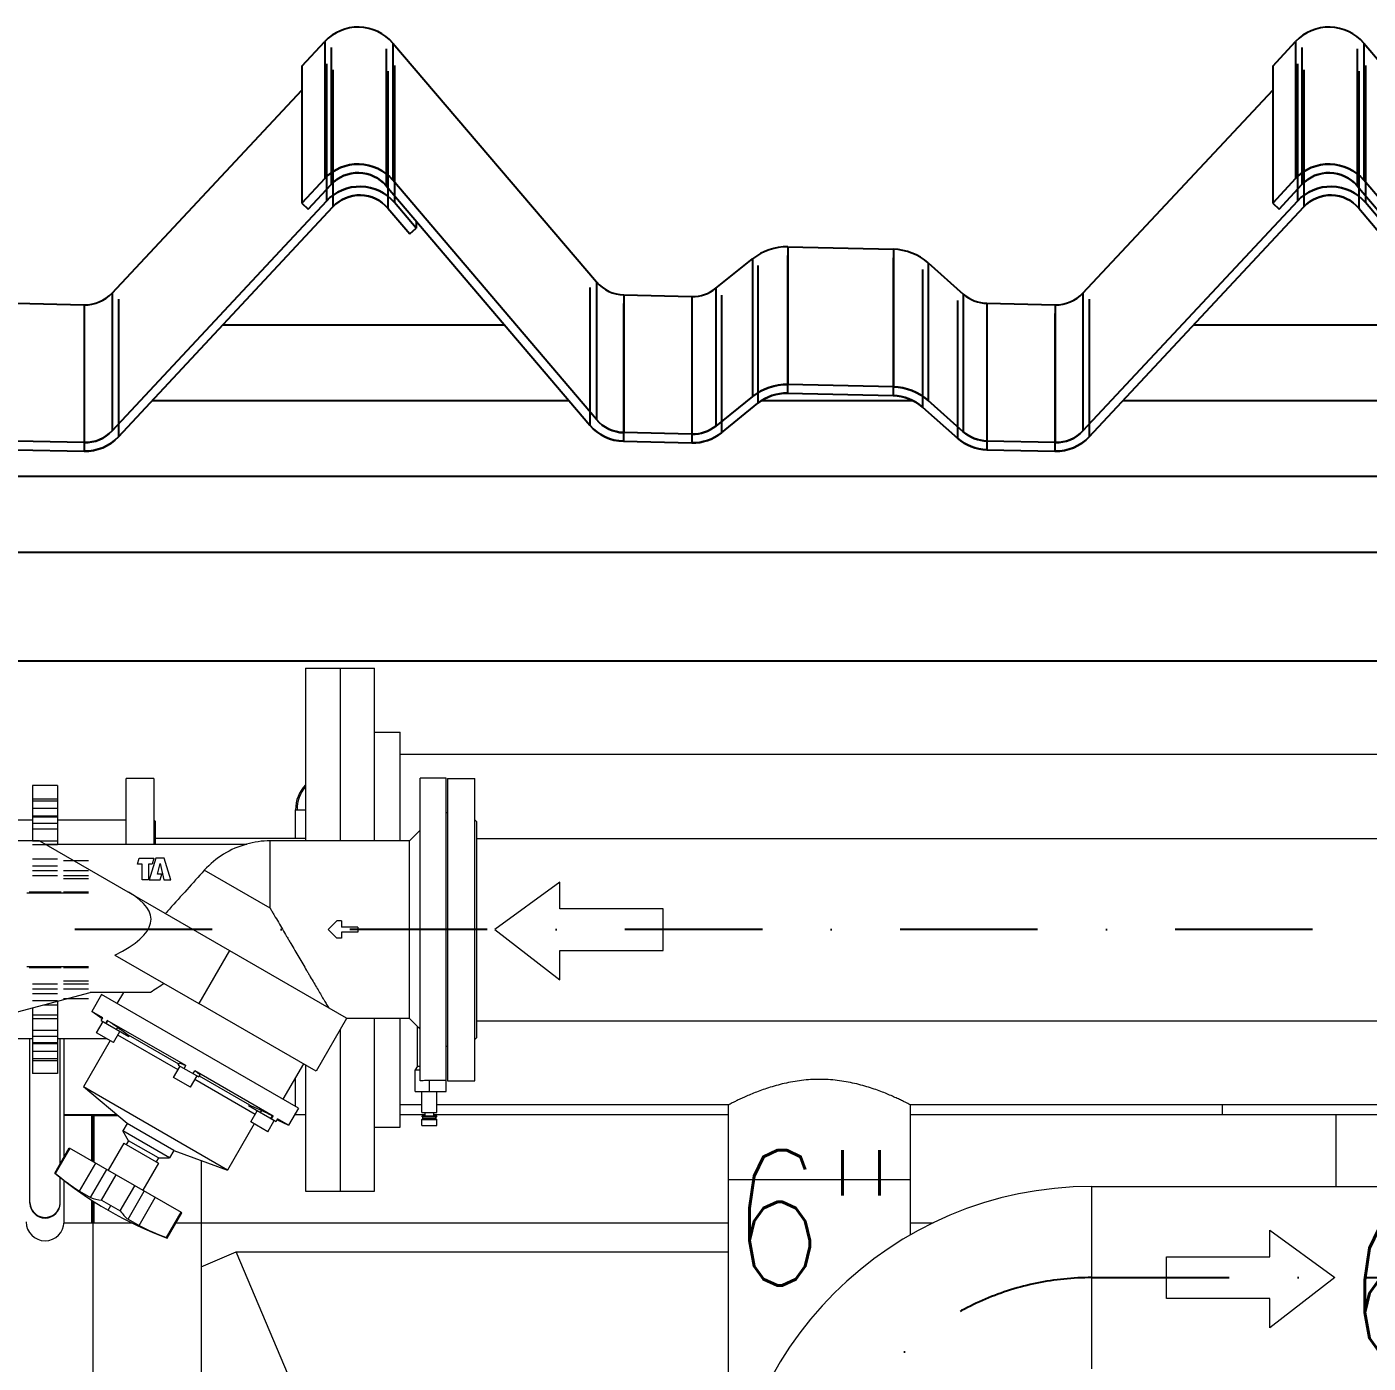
# Model space of a CAD drawing. Header units: millimetres. Extents: x -312439 to 477422, y -331570 to 212570.
# Drawn here: x 346897 to 348136, y 188180 to 189414 of the extents above; entities that cross this region are included whole.
import ezdxf

# ---------------------------------------------------------------- set-up
doc = ezdxf.new("R2010")
doc.units = ezdxf.units.MM
doc.linetypes.add('DASHDOT', pattern=[25.4, 12.7, -6.35, 0, -6.35])
doc.linetypes.add('DASHED', pattern=[0.75, 0.5, -0.25])
doc.layers.add('ARCONDTEXTO', color=4, linetype='Continuous')
doc.styles.add('ROMANS', font='romans.shx', dxfattribs={"height": 187.5})

msp = doc.modelspace()

# ---------------------------------------------------------------- linework, layer by layer
at = {"color": 1, "linetype": 'Continuous', "extrusion": (0, 1, 0)}
for p, q in [((347151.316, 189378.192, 0), (347172.473, 189400.8, 0)), ((347235.348, 189399.355, 0), (347423.481, 189178.781, 0)), ((348048.127, 189378.192, 0), (348069.284, 189400.8, 0)), ((348132.159, 189399.355, 0), (348320.292, 189178.781, 0)), ((347151.316, 189378.192, 0), (347151.316, 189251.583, 0)), ((348048.127, 189378.192, 0), (348048.127, 189251.583, 0)), ((346975.972, 189168.449, 0), (347151.316, 189355.825, 0)), ((347872.829, 189168.449, 0), (348048.127, 189355.775, 0)), ((347172.473, 189274.256, 0), (347151.316, 189251.583, 0)), ((347423.481, 189051.598, 0), (347235.348, 189272.807, 0)), ((348069.284, 189274.256, 0), (348048.127, 189251.583, 0)), ((348320.292, 189051.598, 0), (348132.159, 189272.807, 0)), ((347157.161, 189246.113, 0), (347178.318, 189268.786, 0)), ((347229.257, 189267.612, 0), (347417.391, 189046.403, 0)), ((348053.972, 189246.113, 0), (348075.129, 189268.786, 0)), ((348126.068, 189267.612, 0), (348314.202, 189046.403, 0)), ((347174.073, 189253.539, 0), (346975.972, 189041.237, 0)), ((346981.817, 189035.767, 0), (347179.918, 189248.07, 0)), ((347151.316, 189251.583, 0), (347157.161, 189246.113, 0)), ((347230.857, 189246.895, 0), (347250.949, 189223.27, 0)), ((347257.04, 189228.465, 0), (347236.947, 189252.09, 0)), ((348070.931, 189253.539, 0), (347872.829, 189041.237, 0)), ((348048.127, 189251.583, 0), (348053.972, 189246.113, 0)), ((348127.715, 189246.895, 0), (348147.807, 189223.27, 0)), ((348153.897, 189228.465, 0), (348133.805, 189252.09, 0)), ((347257.04, 189234.945, 0), (347257.04, 189228.465, 0)), ((347250.949, 189223.27, 0), (347257.04, 189228.465, 0)), ((347600.241, 189211.164, 0), (347697.75, 189208.922, 0)), ((347533.825, 189172.894, 0), (347567.622, 189200.092, 0)), ((347729.824, 189196.363, 0), (347762.331, 189167.64, 0)), ((347448.688, 189166.802, 0), (347511.615, 189165.356, 0)), ((346887.312, 189159.089, 0), (346950.239, 189157.642, 0)), ((347784.17, 189159.089, 0), (347847.097, 189157.642, 0)), ((347338.66, 189138.975, 0), (347078.121, 189138.975, 0)), ((348235.471, 189138.975, 0), (347974.979, 189138.975, 0)), ((347567.622, 189072.971, 0), (347533.825, 189045.694, 0)), ((347600.057, 189076.065, 0), (347697.566, 189073.816, 0)), ((347697.75, 189081.826, 0), (347600.241, 189084.074, 0)), ((347398.194, 189068.975, 0), (347012.804, 189068.975, 0)), ((347538.845, 189039.456, 0), (347572.642, 189066.733, 0)), ((347716.215, 189068.975, 0), (347575.691, 189068.975, 0)), ((347724.522, 189063.231, 0), (347757.03, 189034.425, 0)), ((347762.331, 189040.425, 0), (347729.824, 189069.231, 0)), ((348295.005, 189068.975, 0), (347909.662, 189068.975, 0)), ((347511.615, 189038.134, 0), (347448.688, 189039.585, 0)), ((346887.128, 189023.84, 0), (346950.113, 189022.388, 0)), ((346950.239, 189030.398, 0), (346887.312, 189031.849, 0)), ((347448.446, 189031.577, 0), (347511.431, 189030.125, 0)), ((347783.986, 189023.84, 0), (347846.971, 189022.388, 0)), ((347847.097, 189030.398, 0), (347784.17, 189031.849, 0)), ((350616.175, 188998.975, 0), (344288.617, 188998.975, 0)), ((350626.099, 188928.975, 0), (344278.692, 188928.975, 0)), ((344278.692, 188828.975, 0), (350626.099, 188828.975, 0))]:
    msp.add_line(p, q, dxfattribs=at)
at = {"color": 1, "linetype": 'DASHED', "extrusion": (0, 1, 0)}
for p, q in [((347172.473, 189400.8, 0), (347172.473, 189274.256, 0)), ((347178.318, 189395.346, 0), (347178.318, 189268.786, 0)), ((347235.348, 189399.355, 0), (347235.348, 189272.807, 0)), ((348069.284, 189400.8, 0), (348069.284, 189274.256, 0)), ((348075.129, 189395.346, 0), (348075.129, 189268.786, 0)), ((348132.159, 189399.355, 0), (348132.159, 189272.807, 0)), ((347229.257, 189394.175, 0), (347229.257, 189267.612, 0)), ((348126.068, 189394.175, 0), (348126.068, 189267.612, 0)), ((347174.073, 189380.143, 0), (347174.073, 189253.539, 0)), ((347179.918, 189374.689, 0), (347179.918, 189248.07, 0)), ((347230.857, 189373.518, 0), (347230.857, 189246.895, 0)), ((347236.947, 189378.697, 0), (347236.947, 189252.09, 0)), ((348070.931, 189380.143, 0), (348070.931, 189253.539, 0)), ((348076.776, 189374.689, 0), (348076.776, 189248.07, 0)), ((348127.715, 189373.518, 0), (348127.715, 189246.895, 0)), ((348133.805, 189378.697, 0), (348133.805, 189252.09, 0)), ((347600.241, 189211.164, 0), (347600.241, 189084.074, 0)), ((347697.75, 189208.922, 0), (347697.75, 189081.826, 0)), ((347567.622, 189200.092, 0), (347567.622, 189072.971, 0)), ((347600.057, 189203.177, 0), (347600.057, 189076.065, 0)), ((347697.566, 189200.936, 0), (347697.566, 189073.816, 0)), ((347729.824, 189196.363, 0), (347729.824, 189069.231, 0)), ((347572.642, 189193.872, 0), (347572.642, 189066.733, 0)), ((347724.522, 189190.38, 0), (347724.522, 189063.231, 0)), ((347417.391, 189173.601, 0), (347417.391, 189046.403, 0)), ((347423.481, 189178.781, 0), (347423.481, 189051.598, 0)), ((347533.825, 189172.894, 0), (347533.825, 189045.694, 0)), ((346975.972, 189168.449, 0), (346975.972, 189041.237, 0)), ((346981.817, 189162.995, 0), (346981.817, 189035.767, 0)), ((347448.688, 189166.802, 0), (347448.688, 189039.585, 0)), ((347511.615, 189165.356, 0), (347511.615, 189038.134, 0)), ((347538.845, 189166.674, 0), (347538.845, 189039.456, 0)), ((347757.03, 189161.658, 0), (347757.03, 189034.425, 0)), ((347762.331, 189167.64, 0), (347762.331, 189040.425, 0)), ((347872.829, 189168.449, 0), (347872.829, 189041.237, 0)), ((347878.675, 189162.995, 0), (347878.675, 189035.767, 0)), ((346950.113, 189149.655, 0), (346950.113, 189022.388, 0)), ((346950.239, 189157.642, 0), (346950.239, 189030.398, 0)), ((347448.446, 189158.817, 0), (347448.446, 189031.577, 0)), ((347511.431, 189157.369, 0), (347511.431, 189030.125, 0)), ((347783.986, 189151.103, 0), (347783.986, 189023.84, 0)), ((347784.17, 189159.089, 0), (347784.17, 189031.849, 0)), ((347846.971, 189149.655, 0), (347846.971, 189022.388, 0)), ((347847.097, 189157.642, 0), (347847.097, 189030.398, 0))]:
    msp.add_line(p, q, dxfattribs=at)
at = {"color": 1, "linetype": 'Continuous', "extrusion": (-2.06647e-18, 2.57042e-32, -1)}
msp.add_line((347878.675, 189035.767, 0), (348076.776, 189248.07, 0), dxfattribs=at)
at = {"color": 5, "linetype": 'Continuous', "lineweight": 0, "extrusion": (0, 1, 0)}
for p, q in [((347154.783, 188822.057, 0), (347154.783, 188662.557, 0)), ((347154.783, 188822.057, 0), (347218.383, 188822.057, 0)), ((347186.583, 188822.057, 0), (347186.583, 188662.557, 0)), ((347218.383, 188662.557, 0), (347218.383, 188822.057, 0)), ((347218.383, 188763.057, 0), (347242.183, 188763.057, 0)), ((347242.183, 188662.557, 0), (347242.183, 188763.057, 0)), ((352117.933, 188742.457, 0), (347242.183, 188742.457, 0)), ((346902.652, 188713.557, 0), (346902.652, 188662.557, 0)), ((346925.652, 188713.557, 0), (346902.652, 188713.557, 0)), ((346925.652, 188713.557, 0), (346925.652, 188659.557, 0)), ((346989.152, 188659.557, 0), (346989.152, 188720.057, 0)), ((347014.552, 188720.057, 0), (346989.152, 188720.057, 0)), ((347014.552, 188720.057, 0), (347014.552, 188659.557, 0)), ((347260.614, 188440.903, 0), (347260.614, 188720.557, 0)), ((347284.614, 188720.557, 0), (347260.614, 188720.557, 0)), ((347284.614, 188431.057, 0), (347284.614, 188720.557, 0)), ((347285.72, 188720.057, 0), (347285.72, 188441.057, 0)), ((347285.72, 188720.057, 0), (347311.12, 188720.057, 0)), ((347311.12, 188441.057, 0), (347311.12, 188720.057, 0)), ((346902.652, 188701.386, 0), (346925.652, 188701.386, 0)), ((346902.652, 188699.55, 0), (346925.652, 188699.55, 0)), ((346902.652, 188692.77, 0), (346925.652, 188692.77, 0)), ((346902.652, 188692.77, 0), (346925.652, 188692.77, 0)), ((347145.47, 188691.249, 0), (347154.783, 188691.249, 0)), ((347145.47, 188664.707, 0), (347145.47, 188691.249, 0)), ((347146.47, 188691.249, 0), (347146.97, 188691.256, 0)), ((347285.72, 188688.557, 0), (347284.614, 188688.557, 0)), ((346902.652, 188681.557, 0), (346839.152, 188681.557, 0)), ((346902.652, 188685.596, 0), (346925.652, 188685.596, 0)), ((346902.652, 188685.596, 0), (346925.652, 188685.596, 0)), ((346902.652, 188684.656, 0), (346925.652, 188684.656, 0)), ((346902.652, 188684.656, 0), (346925.652, 188684.656, 0)), ((346902.652, 188678.957, 0), (346925.652, 188678.957, 0)), ((346902.652, 188678.957, 0), (346925.652, 188678.957, 0)), ((346989.152, 188681.557, 0), (346925.652, 188681.557, 0)), ((347016.152, 188680.457, 0), (347014.552, 188682.057, 0)), ((347016.152, 188659.557, 0), (347016.152, 188680.457, 0)), ((347312.72, 188680.457, 0), (347311.12, 188682.057, 0)), ((347312.72, 188680.457, 0), (347312.72, 188480.657, 0)), ((346902.652, 188673.524, 0), (346925.652, 188673.524, 0)), ((347154.783, 188664.707, 0), (347016.152, 188664.707, 0)), ((347250.614, 188662.557, 0), (347260.614, 188672.557, 0)), ((347312.72, 188664.707, 0), (350548.512, 188664.707, 0)), ((346909.086, 188662.557, 0), (346841.614, 188662.557, 0)), ((346902.652, 188662.732, 0), (346925.652, 188662.732, 0)), ((346902.652, 188659.254, 0), (346925.652, 188659.254, 0)), ((346909.086, 188662.557, 0), (347192.401, 188498.985, 0)), ((346914.282, 188659.557, 0), (347100.417, 188659.557, 0)), ((347250.614, 188662.557, 0), (347122.114, 188662.557, 0)), ((347122.114, 188600.243, 0), (347122.114, 188662.557, 0)), ((347250.614, 188498.557, 0), (347250.614, 188662.557, 0)), ((346902.652, 188646.038, 0), (346925.652, 188646.038, 0)), ((346902.652, 188639.582, 0), (346925.652, 188639.582, 0)), ((346931.152, 188644.302, 0), (346954.152, 188644.302, 0)), ((346999.444, 188641.035, 0), (347001.063, 188646.557, 0)), ((347003.835, 188641.035, 0), (346999.444, 188641.035, 0)), ((347001.063, 188646.557, 0), (347014.671, 188646.557, 0)), ((347003.835, 188626.557, 0), (347003.835, 188641.035, 0)), ((347009.793, 188641.035, 0), (347009.793, 188626.557, 0)), ((347013.026, 188641.035, 0), (347009.793, 188641.035, 0)), ((347016.337, 188646.557, 0), (347010.406, 188626.557, 0)), ((347014.671, 188646.557, 0), (347013.026, 188641.035, 0)), ((347024.296, 188646.557, 0), (347016.337, 188646.557, 0)), ((347017.982, 188631.718, 0), (347020.319, 188641.6, 0)), ((347020.319, 188641.6, 0), (347023.914, 188626.557, 0)), ((347030.228, 188626.557, 0), (347024.296, 188646.557, 0)), ((346902.652, 188635.151, 0), (346925.652, 188635.151, 0)), ((346902.652, 188630.704, 0), (346925.652, 188630.704, 0)), ((346931.152, 188635.151, 0), (346954.152, 188635.151, 0)), ((346931.152, 188630.704, 0), (346954.152, 188630.704, 0)), ((346931.152, 188627.736, 0), (346954.152, 188627.736, 0)), ((347009.793, 188626.557, 0), (347003.835, 188626.557, 0)), ((347010.406, 188626.557, 0), (347020.319, 188626.557, 0)), ((347021.886, 188631.718, 0), (347017.982, 188631.718, 0)), ((347020.319, 188626.557, 0), (347021.886, 188631.718, 0)), ((347023.914, 188626.557, 0), (347030.228, 188626.557, 0)), ((347122.114, 188600.243, 0), (347061.243, 188635.388, 0)), ((346897.423, 188614.677, 0), (346930.881, 188614.677, 0)), ((346899.365, 188615.562, 0), (346928.939, 188615.562, 0)), ((346902.652, 188615.562, 0), (346925.652, 188615.562, 0)), ((346902.652, 188614.677, 0), (346925.652, 188614.677, 0)), ((346931.152, 188615.562, 0), (346954.152, 188615.562, 0)), ((346931.152, 188614.677, 0), (346954.152, 188614.677, 0)), ((347175.77, 188580.555, 0), (347183.765, 188588.555, 0)), ((347183.765, 188572.555, 0), (347175.77, 188580.555, 0)), ((347187.831, 188588.555, 0), (347183.765, 188588.555, 0)), ((347187.831, 188588.555, 0), (347187.831, 188582.951, 0)), ((347203.114, 188582.951, 0), (347187.831, 188582.951, 0)), ((347187.831, 188578.164, 0), (347187.831, 188572.555, 0)), ((347203.114, 188578.164, 0), (347187.831, 188578.164, 0)), ((347203.114, 188582.951, 0), (347203.114, 188578.164, 0)), ((347187.831, 188572.555, 0), (347183.765, 188572.555, 0)), ((346978.716, 188557.116, 0), (347056.115, 188512.429, 0)), ((347084.365, 188561.36, 0), (347056.115, 188512.429, 0)), ((346897.423, 188546.438, 0), (346930.881, 188546.438, 0)), ((346899.365, 188545.552, 0), (346928.939, 188545.552, 0)), ((346902.652, 188546.438, 0), (346925.652, 188546.438, 0)), ((346902.652, 188545.552, 0), (346925.652, 188545.552, 0)), ((346931.152, 188546.438, 0), (346954.152, 188546.438, 0)), ((346931.152, 188545.552, 0), (346954.152, 188545.552, 0)), ((346902.652, 188530.41, 0), (346925.652, 188530.41, 0)), ((346931.152, 188533.378, 0), (346954.152, 188533.378, 0)), ((346931.152, 188530.41, 0), (346954.152, 188530.41, 0)), ((346866.167, 188498.557, 0), (346955.736, 188522.557, 0)), ((346902.652, 188525.963, 0), (346925.652, 188525.963, 0)), ((346902.652, 188521.533, 0), (346925.652, 188521.533, 0)), ((346902.652, 188515.076, 0), (346925.652, 188515.076, 0)), ((346931.152, 188525.963, 0), (346954.152, 188525.963, 0)), ((346931.152, 188516.812, 0), (346954.152, 188516.812, 0)), ((347011.407, 188522.557, 0), (346955.736, 188522.557, 0)), ((346966.282, 188520.647, 0), (346957.282, 188505.059, 0)), ((347148.147, 188415.647, 0), (346966.282, 188520.647, 0)), ((346986.437, 188522.557, 0), (346980.571, 188512.397, 0)), ((346902.652, 188508.333, 0), (346902.652, 188447.557, 0)), ((346912.954, 188511.094, 0), (346925.652, 188511.094, 0)), ((346925.652, 188514.496, 0), (346925.652, 188447.557, 0)), ((346967.462, 188499.181, 0), (346957.282, 188505.059, 0)), ((346966.925, 188498.306, 0), (346957.282, 188505.059, 0)), ((347164.449, 188449.883, 0), (347056.115, 188512.429, 0)), ((346902.652, 188501.861, 0), (346925.652, 188501.861, 0)), ((346902.652, 188498.382, 0), (346925.652, 188498.382, 0)), ((346961.67, 188485.204, 0), (346967.67, 188495.597, 0)), ((346965.938, 188496.597, 0), (346967.424, 188499.17, 0)), ((346965.938, 188496.597, 0), (346991.442, 188481.872, 0)), ((346965.962, 188496.583, 0), (346967.462, 188499.181, 0)), ((346970.133, 188494.175, 0), (346971.633, 188496.773, 0)), ((346970.701, 188493.847, 0), (346971.791, 188495.735, 0)), ((347044.043, 188454.967, 0), (346971.633, 188496.773, 0)), ((346980.227, 188488.347, 0), (346981.318, 188490.235, 0)), ((347192.551, 188498.557, 0), (347164.449, 188449.883, 0)), ((347250.614, 188498.557, 0), (347192.551, 188498.557, 0)), ((347218.383, 188339.057, 0), (347218.383, 188498.557, 0)), ((347242.183, 188398.057, 0), (347242.183, 188498.557, 0)), ((347250.614, 188498.557, 0), (347258.114, 188491.057, 0)), ((347258.114, 188454.521, 0), (347258.114, 188491.057, 0)), ((347312.72, 188496.407, 0), (349542.102, 188496.407, 0)), ((346902.652, 188479.557, 0), (346839.152, 188479.557, 0)), ((346900.152, 188328.061, 0), (346900.152, 188479.557, 0)), ((346902.652, 188487.59, 0), (346925.652, 188487.59, 0)), ((346902.652, 188482.158, 0), (346925.652, 188482.158, 0)), ((346902.652, 188482.158, 0), (346925.652, 188482.158, 0)), ((346971.451, 188479.557, 0), (346925.652, 188479.557, 0)), ((346928.152, 188364.605, 0), (346928.152, 188479.557, 0)), ((346931.652, 188370.667, 0), (346931.652, 188479.557, 0)), ((346974.117, 188478.018, 0), (346949.493, 188435.368, 0)), ((346977.258, 188476.204, 0), (346961.67, 188485.204, 0)), ((346977.258, 188476.204, 0), (346983.258, 188486.597, 0)), ((347036.97, 188451.083, 0), (346981.308, 188483.219, 0)), ((347037.672, 188456.298, 0), (346991.193, 188483.133, 0)), ((347186.583, 188488.22, 0), (347186.583, 188339.057, 0)), ((347312.72, 188480.657, 0), (347311.12, 188479.057, 0)), ((346902.652, 188476.459, 0), (346925.652, 188476.459, 0)), ((346902.652, 188476.459, 0), (346925.652, 188476.459, 0)), ((346902.652, 188475.519, 0), (346925.652, 188475.519, 0)), ((346902.652, 188475.519, 0), (346925.652, 188475.519, 0)), ((346902.652, 188468.345, 0), (346925.652, 188468.345, 0)), ((346902.652, 188468.345, 0), (346925.652, 188468.345, 0)), ((347285.72, 188472.557, 0), (347284.614, 188472.557, 0)), ((346902.652, 188461.564, 0), (346925.652, 188461.564, 0)), ((346902.652, 188459.729, 0), (346925.652, 188459.729, 0)), ((347032.92, 188444.068, 0), (347038.92, 188454.461, 0)), ((347037.188, 188455.461, 0), (347038.278, 188457.349, 0)), ((347037.188, 188455.461, 0), (347056.241, 188444.461, 0)), ((347042.543, 188452.369, 0), (347044.043, 188454.967, 0)), ((347152.757, 188456.633, 0), (347133.857, 188423.897, 0)), ((347154.783, 188455.463, 0), (347154.783, 188339.057, 0)), ((347258.114, 188454.521, 0), (347256.114, 188451.057, 0)), ((347258.114, 188454.521, 0), (347260.614, 188454.521, 0)), ((346925.652, 188447.557, 0), (346902.652, 188447.557, 0)), ((347048.508, 188435.068, 0), (347032.92, 188444.068, 0)), ((347048.508, 188435.068, 0), (347054.508, 188445.461, 0)), ((347050.885, 188447.552, 0), (347052.385, 188450.15, 0)), ((347124.796, 188408.344, 0), (347052.385, 188450.15, 0)), ((347108.22, 188409.947, 0), (347052.558, 188442.083, 0)), ((347056.241, 188444.461, 0), (347057.331, 188446.349, 0)), ((347103.203, 188418.464, 0), (347056.724, 188445.298, 0)), ((347145.47, 188417.193, 0), (347145.47, 188444.01, 0)), ((347256.114, 188451.057, 0), (347260.614, 188451.057, 0)), ((347256.114, 188431.057, 0), (347256.114, 188451.057, 0)), ((347284.614, 188441.162, 0), (347269.114, 188441.162, 0)), ((347269.114, 188431.057, 0), (347269.114, 188441.162, 0)), ((347285.72, 188441.057, 0), (347311.12, 188441.057, 0)), ((347082.687, 188358.468, 0), (346949.493, 188435.368, 0)), ((346989.864, 188401.492, 0), (346949.493, 188435.368, 0)), ((347256.114, 188431.057, 0), (347284.614, 188431.057, 0)), ((347262.264, 188411.557, 0), (347262.264, 188431.057, 0)), ((347275.964, 188411.557, 0), (347275.964, 188431.057, 0)), ((347101.987, 188418.049, 0), (347127.491, 188403.324, 0)), ((347262.264, 188418.657, 0), (347242.183, 188418.657, 0)), ((347545.278, 188418.657, 0), (347275.964, 188418.657, 0)), ((347545.278, 188030.635, 0), (347545.278, 188418.657, 0)), ((347713.578, 188298.723, 0), (347713.578, 188418.657, 0)), ((348365.642, 188418.657, 0), (347713.578, 188418.657, 0)), ((347104.17, 188402.932, 0), (347110.17, 188413.324, 0)), ((347113.201, 188411.574, 0), (347114.291, 188413.463, 0)), ((347119.758, 188393.932, 0), (347125.758, 188404.324, 0)), ((347122.727, 188406.074, 0), (347123.818, 188407.963, 0)), ((347123.296, 188405.746, 0), (347124.796, 188408.344, 0)), ((347127.467, 188403.338, 0), (347128.967, 188405.936, 0)), ((347127.491, 188403.324, 0), (347128.976, 188405.898, 0)), ((347128.477, 188405.034, 0), (347139.147, 188400.059, 0)), ((347139.147, 188400.059, 0), (347128.967, 188405.936, 0)), ((347148.147, 188415.647, 0), (347139.147, 188400.059, 0)), ((347144.774, 188409.804, 0), (347154.783, 188409.804, 0)), ((347145.47, 188409.804, 0), (347145.47, 188411.01, 0)), ((347242.183, 188409.804, 0), (347265.114, 188409.804, 0)), ((347263.114, 188406.057, 0), (347262.214, 188405.157, 0)), ((347262.214, 188405.157, 0), (347276.014, 188405.157, 0)), ((347262.214, 188399.557, 0), (347262.214, 188405.157, 0)), ((347262.264, 188411.557, 0), (347275.964, 188411.557, 0)), ((347262.364, 188407.557, 0), (347262.364, 188408.557, 0)), ((347262.364, 188408.557, 0), (347275.864, 188408.557, 0)), ((347262.364, 188407.557, 0), (347275.864, 188407.557, 0)), ((347263.114, 188406.057, 0), (347263.114, 188407.557, 0)), ((347263.114, 188406.057, 0), (347275.114, 188406.057, 0)), ((347265.114, 188408.557, 0), (347265.114, 188411.557, 0)), ((347273.114, 188408.557, 0), (347273.114, 188411.557, 0)), ((347275.114, 188406.057, 0), (347275.114, 188407.557, 0)), ((347275.114, 188406.057, 0), (347276.014, 188405.157, 0)), ((347275.864, 188407.557, 0), (347275.864, 188408.557, 0)), ((347276.014, 188399.557, 0), (347276.014, 188405.157, 0)), ((346989.864, 188401.492, 0), (346985.912, 188394.647, 0)), ((347029.213, 188369.647, 0), (346985.912, 188394.647, 0)), ((346991.108, 188385.647, 0), (346985.912, 188394.647, 0)), ((347033.165, 188376.492, 0), (346989.864, 188401.492, 0)), ((347107.312, 188401.118, 0), (347082.687, 188358.468, 0)), ((347119.758, 188393.932, 0), (347104.17, 188402.932, 0)), ((347218.383, 188398.057, 0), (347242.183, 188398.057, 0)), ((347262.214, 188399.557, 0), (347276.014, 188399.557, 0)), ((346923.02, 188355.716, 0), (346936.503, 188379.069, 0)), ((346923.747, 188355.297, 0), (346937.229, 188378.649, 0)), ((346936.503, 188379.069, 0), (347039.699, 188319.488, 0)), ((346986.943, 188383.433, 0), (346972.443, 188358.319, 0)), ((346986.943, 188383.433, 0), (347018.986, 188364.933, 0)), ((346991.108, 188385.647, 0), (346989.108, 188382.183, 0)), ((347018.821, 188369.647, 0), (346991.108, 188385.647, 0)), ((347018.821, 188369.647, 0), (347016.821, 188366.183, 0)), ((347018.821, 188369.647, 0), (347029.213, 188369.647, 0)), ((347033.165, 188376.492, 0), (347029.213, 188369.647, 0)), ((347033.165, 188376.492, 0), (347082.687, 188358.468, 0)), ((346923.02, 188355.716, 0), (346923.747, 188355.297, 0)), ((346945.963, 188338.918, 0), (346960.984, 188364.935, 0)), ((346956.137, 188333.044, 0), (346971.158, 188359.06, 0)), ((346966.322, 188330.716, 0), (346979.804, 188354.069, 0)), ((347018.986, 188364.933, 0), (347004.486, 188339.819, 0)), ((346928.152, 188328.061, 0), (346928.152, 188351.551, 0)), ((346931.652, 188310.659, 0), (346931.652, 188348.798, 0)), ((346983.642, 188320.716, 0), (346997.124, 188344.069, 0)), ((347545.278, 188349.922, 0), (347713.578, 188349.922, 0)), ((347881.028, 188175.029, 0), (347881.028, 188343.329, 0)), ((347881.028, 188343.329, 0), (348316.26, 188343.329, 0)), ((346945.963, 188338.918, 0), (346956.137, 188333.044, 0)), ((346966.322, 188330.716, 0), (346983.642, 188320.716, 0)), ((346990.749, 188313.06, 0), (347005.77, 188339.077, 0)), ((347000.924, 188307.186, 0), (347015.945, 188333.203, 0)), ((347154.783, 188339.057, 0), (347218.383, 188339.057, 0)), ((346972.464, 188321.356, 0), (346974.982, 188325.716, 0)), ((347026.217, 188296.136, 0), (347039.699, 188319.488, 0)), ((347026.943, 188295.716, 0), (347040.426, 188319.069, 0)), ((347039.699, 188319.488, 0), (347040.426, 188319.069, 0)), ((346990.749, 188313.06, 0), (347000.924, 188307.186, 0)), ((347026.217, 188296.136, 0), (347026.943, 188295.716, 0)), ((347058.383, 188269.24, 0), (347090.655, 188283.09, 0))]:
    msp.add_line(p, q, dxfattribs=at)
at = {"color": 1, "linetype": 'Continuous', "lineweight": 0}
for p, q in [((347389.768, 188624.412, 0), (347329.69, 188580.557, 0)), ((347389.768, 188599.735, 0), (347389.768, 188624.412, 0)), ((347485.088, 188599.735, 0), (347389.768, 188599.735, 0)), ((347485.088, 188561.38, 0), (347485.088, 188599.735, 0)), ((347329.69, 188580.557, 0), (347389.768, 188534.257, 0)), ((347389.768, 188561.38, 0), (347485.088, 188561.38, 0)), ((347389.768, 188534.257, 0), (347389.768, 188561.38, 0))]:
    msp.add_line(p, q, dxfattribs=at)
at = {"color": 6, "linetype": 'DASHDOT', "ltscale": 10}
msp.add_line((350117.742, 188580.557, 0), (345867.332, 188580.557, 0), dxfattribs=at)
at = {"color": 3, "linetype": 'Continuous', "lineweight": 0, "extrusion": (0, 1, 0)}
for p, q in [((348001.785, 188409.804, 0), (348001.785, 188418.657, 0)), ((346931.652, 188409.804, 0), (346979.958, 188409.804, 0)), ((346957.383, 188408.804, 0), (346931.652, 188408.804, 0)), ((346957.383, 188367.013, 0), (346957.383, 188409.804, 0)), ((346958.383, 188409.804, 0), (346958.383, 188366.436, 0)), ((346959.383, 188365.859, 0), (346959.383, 188408.804, 0)), ((346959.383, 188408.804, 0), (346981.15, 188408.804, 0)), ((347273.114, 188409.804, 0), (347545.278, 188409.804, 0)), ((347713.578, 188409.804, 0), (348365.642, 188409.804, 0)), ((348106.558, 188409.804, 0), (348106.558, 188343.329, 0)), ((347058.383, 188367.314, 0), (347058.383, 186313.897, 0)), ((346957.383, 188309.804, 0), (346957.383, 188330.564, 0)), ((346958.383, 188329.921, 0), (346958.383, 186463.897, 0)), ((346959.383, 188309.804, 0), (346959.383, 188329.283, 0)), ((346931.631, 188309.804, 0), (346994.149, 188309.804, 0)), ((347035.077, 188309.804, 0), (347545.278, 188309.804, 0)), ((347713.578, 188309.804, 0), (347734.586, 188309.804, 0)), ((347058.383, 188269.24, 0), (347090.655, 188283.09, 0)), ((347090.655, 188283.09, 0), (347545.278, 188283.09, 0)), ((347489.078, 187339.991, 0), (347090.655, 188283.09, 0))]:
    msp.add_line(p, q, dxfattribs=at)
at = {"color": 4, "linetype": 'Continuous', "lineweight": 0}
for p, q in [((348045.389, 188303.034, 0), (348105.467, 188259.179, 0)), ((348045.389, 188278.357, 0), (348045.389, 188303.034, 0)), ((347950.069, 188278.357, 0), (348045.389, 188278.357, 0)), ((347950.069, 188240.002, 0), (347950.069, 188278.357, 0)), ((348105.467, 188259.179, 0), (348045.389, 188212.88, 0)), ((348045.389, 188240.002, 0), (347950.069, 188240.002, 0)), ((348045.389, 188212.88, 0), (348045.389, 188240.002, 0))]:
    msp.add_line(p, q, dxfattribs=at)
at = {"color": 6, "linetype": 'DASHDOT', "ltscale": 10, "extrusion": (0, 1, 0)}
msp.add_line((347881.028, 188259.179, 0), (349523.239, 188259.179, 0), dxfattribs=at)
at = {"color": 5, "linetype": 'Continuous', "lineweight": 0}
for centre, radius, start, end in [((347178.386, 188691.249, 0), 32.916, 135.812123, 180), ((347178.386, 188691.745, 0), 31.42, 138.694642, 180.890598), ((347122.114, 188580.557, 0), 81.925, 105.357218, 137.988891), ((347122.114, 188580.557, 0), 82, 90, 105.546204), ((347152.464, 188633.125, 0), 360, 230.405932, 249.594052), ((347881.028, 188006.729, 0), 336.6, 90, 180), ((346914.152, 188310.659, 0), 17.5, 180, 0)]:
    msp.add_arc(centre, radius, start, end, dxfattribs=at)
at = {"color": 6, "linetype": 'DASHDOT', "ltscale": 10}
msp.add_arc((347881.028, 188006.729, 0), 252.45, 90, 180, dxfattribs=at)
at = {"color": 1, "linetype": 'Continuous'}
for centre, major_axis, start_param, end_param in [((347203.265, 189372.069, 0), (42.143, 0), 0.70548213, 2.3900682), ((348100.075, 189372.069, 0), (42.143, 0), 0.70548213, 2.3900682), ((347203.265, 189245.442, 0), (0, 42.203), 5.41787111, 7.10245718), ((348100.075, 189245.442, 0), (0, 42.203), 5.41787111, 7.10245718), ((347203.265, 189245.442, 0), (0, 34.192), 5.41787111, 7.10245718), ((348100.075, 189245.442, 0), (0, 34.192), 5.41787111, 7.10245718), ((347204.864, 189224.725, 0), (0, 42.203), 5.41787111, 7.10245718), ((347204.864, 189224.725, 0), (0, 34.192), 5.41787111, 7.10245718), ((348101.722, 189224.725, 0), (0, 42.203), 5.41787111, 7.10245718), ((348101.722, 189224.725, 0), (0, 34.192), 5.41787111, 7.10245718), ((347599.087, 189161.107, 0), (50.143, 0), 1.54777516, 2.24913038), ((347696.596, 189158.865, 0), (50.143, 0), 0.84641994, 1.54777516), ((347449.474, 189200.887, 0), (34.143, 0), 3.84707478, 4.68936782), ((347512.401, 189199.44, 0), (34.143, 0), 4.68936782, 5.39072304), ((346951.025, 189191.727, 0), (34.143, 0), 4.68936782, 5.53166085), ((347784.956, 189193.174, 0), (34.143, 0), 3.9880126, 4.68936782), ((347847.883, 189191.727, 0), (34.143, 0), 4.68936782, 5.53166085), ((347599.087, 189033.873, 0), (0, 50.215), 6.26016414, 6.96151936), ((347599.087, 189033.873, 0), (0, 42.203), 6.26016414, 6.96151936), ((347696.596, 189031.624, 0), (0, 42.203), 5.55880892, 6.26016414), ((347696.596, 189031.624, 0), (0, 50.215), 5.55880892, 6.26016414), ((347449.474, 189073.768, 0), (0, -34.192), 5.41787111, 6.26016414), ((346951.025, 189064.581, 0), (0, -42.203), 6.26153992, 7.10245718), ((346951.025, 189064.581, 0), (0, -34.192), 6.26016414, 7.10245718), ((347449.474, 189073.768, 0), (0, -42.203), 5.41787111, 6.25878837), ((347512.401, 189072.317, 0), (0, -42.203), 6.26016351, 6.96152), ((347512.401, 189072.317, 0), (0, -34.192), 6.26016414, 6.96151936), ((347784.956, 189066.032, 0), (0, -34.192), 5.55880892, 6.26016414), ((347847.883, 189064.581, 0), (0, -42.203), 6.26153992, 7.10245718), ((347847.883, 189064.581, 0), (0, -34.192), 6.26016414, 7.10245718), ((347784.956, 189066.032, 0), (0, -42.203), 5.55880829, 6.26016478)]:
    msp.add_ellipse(centre, major_axis=major_axis, ratio=0.99856422, start_param=start_param, end_param=end_param, dxfattribs=at)
at = {"color": 1, "linetype": 'Continuous', "extrusion": (1.0112e-48, -2.04353e-34, -1)}
for centre in [(347203.265, 189245.442, 0), (348100.075, 189245.442, 0)]:
    msp.add_ellipse(centre, major_axis=(0, 42.203), ratio=0.99856422, start_param=5.46391343, end_param=7.14849951, dxfattribs=at)
at = {"color": 1, "linetype": 'Continuous', "extrusion": (-1.48922e-49, 6.90721e-35, -1)}
for centre in [(347203.265, 189245.442, 0), (348100.075, 189245.442, 0)]:
    msp.add_ellipse(centre, major_axis=(0, 34.192), ratio=0.99856422, start_param=-0.81927187, end_param=0.8653142, dxfattribs=at)
at = {"color": 1, "linetype": 'Continuous', "extrusion": (-1.30555e-49, 1.18444e-34, -1)}
for centre in [(347204.864, 189224.725, 0), (348101.722, 189224.725, 0)]:
    msp.add_ellipse(centre, major_axis=(0, 42.203), ratio=0.99856422, start_param=5.46391343, end_param=7.14849951, dxfattribs=at)
at = {"color": 1, "linetype": 'Continuous', "extrusion": (3.19156e-49, -1.2815e-34, -1)}
for centre in [(347204.864, 189224.725, 0), (348101.722, 189224.725, 0)]:
    msp.add_ellipse(centre, major_axis=(0, 34.192), ratio=0.99856422, start_param=-0.81927187, end_param=0.8653142, dxfattribs=at)
at = {"color": 1, "linetype": 'Continuous', "extrusion": (-6.8841e-50, -3.89204e-35, -1)}
msp.add_ellipse((347599.087, 189033.873, 0), major_axis=(0, 50.215), ratio=0.99856422, start_param=5.60485125, end_param=6.30620647, dxfattribs=at)
at = {"color": 1, "linetype": 'Continuous', "extrusion": (-1.71055e-49, -1.15127e-35, -1)}
msp.add_ellipse((347599.087, 189033.873, 0), major_axis=(0, 42.203), ratio=0.99856422, start_param=-0.67833406, end_param=0.02302116, dxfattribs=at)
at = {"color": 1, "linetype": 'Continuous', "extrusion": (-1.71463e-48, 1.15729e-34, -1)}
msp.add_ellipse((347696.596, 189031.624, 0), major_axis=(0, 42.203), ratio=0.99856422, start_param=0.02302116, end_param=0.72437638, dxfattribs=at)
at = {"color": 1, "linetype": 'Continuous', "extrusion": (1.24005e-48, 6.06473e-35, -1)}
msp.add_ellipse((347696.596, 189031.624, 0), major_axis=(0, 50.215), ratio=0.99856422, start_param=6.30620647, end_param=7.00756169, dxfattribs=at)
at = {"color": 1, "linetype": 'Continuous', "extrusion": (2.46519e-32, 2.43029e-36, -1)}
msp.add_ellipse((347449.474, 189073.768, 0), major_axis=(0, -34.192), ratio=0.99856422, start_param=0.02302116, end_param=0.8653142, dxfattribs=at)
at = {"color": 1, "linetype": 'Continuous', "extrusion": (1.24517e-50, 5.47835e-36, -1)}
for centre in [(346951.025, 189064.581, 0), (347847.883, 189064.581, 0)]:
    msp.add_ellipse(centre, major_axis=(0, -42.203), ratio=0.99856422, start_param=5.46391343, end_param=6.3048307, dxfattribs=at)
at = {"color": 1, "linetype": 'Continuous', "extrusion": (-9.55111e-49, 6.0276e-35, -1)}
msp.add_ellipse((346951.025, 189064.581, 0), major_axis=(0, -34.192), ratio=0.99856422, start_param=-0.81927187, end_param=0.02302116, dxfattribs=at)
at = {"color": 1, "linetype": 'Continuous', "extrusion": (-3.98949e-48, 1.74877e-34, -1)}
msp.add_ellipse((347449.474, 189073.768, 0), major_axis=(0, -42.203), ratio=0.99856422, start_param=6.30758224, end_param=7.14849951, dxfattribs=at)
at = {"color": 1, "linetype": 'Continuous', "extrusion": (-2.72377e-50, -7.70381e-36, -1)}
msp.add_ellipse((347512.401, 189072.317, 0), major_axis=(0, -42.203), ratio=0.99856422, start_param=5.60485062, end_param=6.3062071, dxfattribs=at)
at = {"color": 1, "linetype": 'Continuous', "extrusion": (2.46519e-32, -1.73268e-35, -1)}
msp.add_ellipse((347512.401, 189072.317, 0), major_axis=(0, -34.192), ratio=0.99856422, start_param=-0.67833406, end_param=0.02302116, dxfattribs=at)
at = {"color": 1, "linetype": 'Continuous', "extrusion": (-2.46519e-32, -2.35189e-34, -1)}
msp.add_ellipse((347784.956, 189066.032, 0), major_axis=(0, -34.192), ratio=0.99856422, start_param=0.02302116, end_param=0.72437638, dxfattribs=at)
at = {"color": 1, "linetype": 'Continuous', "extrusion": (-6.25671e-50, 3.94854e-36, -1)}
msp.add_ellipse((347847.883, 189064.581, 0), major_axis=(0, -34.192), ratio=0.99856422, start_param=-0.81927187, end_param=0.02302116, dxfattribs=at)
at = {"color": 1, "linetype": 'Continuous', "extrusion": (-2.9386e-48, 1.8134e-34, -1)}
msp.add_ellipse((347784.956, 189066.032, 0), major_axis=(0, -42.203), ratio=0.99856422, start_param=6.30620584, end_param=7.00756232, dxfattribs=at)
at = {"color": 5, "linetype": 'Continuous', "lineweight": 0}
for centre, major_axis, ratio, start_param, end_param in [((346601.885, 188580.557, 0), (-410.101, -9.855), 0.19850147, 2.73121202, 3.45627444), ((347143.688, 188638.192, 0), (179.389, 310.711), 0.93969262, 2.99565744, 3.07748797), ((347128.351, 188647.047, 0), (-179.389, -310.711), 0.34202014, 0.06410468, 0.14593521), ((346914.152, 188328.658, 0), (14, 0), 0.99076742, 3.14159265, 6.28318531), ((346914.152, 188328.061, 0), (-14, 0), 0.99076742, 0, 3.14159265), ((347176.578, 188619.203, 0), (179.389, 310.711), 0.34202014, 2.99565744, 3.07748797), ((347161.241, 188628.058, 0), (179.389, 310.711), 0.93969262, 3.20569733, 3.28752786)]:
    msp.add_ellipse(centre, major_axis=major_axis, ratio=ratio, start_param=start_param, end_param=end_param, dxfattribs=at)
for points, knots in [([(347061.243, 188635.388, 0), (347050.489, 188623.45, 0), (347039.737, 188611.512, 0), (347027.752, 188598.205, 0), (347026.519, 188596.837, 0), (347025.287, 188595.469, 0)], [0.1011964783, 0.1011964783, 0.1011964783, 0.1011964783, 0.1493969921, 0.1493969921, 0.1549211513, 0.1549211513, 0.1549211513, 0.1549211513]), ([(347122.114, 188600.243, 0), (347122.192, 188600.111, 0), (347122.271, 188599.976, 0), (347122.428, 188599.708, 0), (347122.663, 188599.306, 0), (347123.213, 188598.368, 0), (347123.684, 188597.564, 0), (347124.628, 188595.953, 0), (347125.257, 188594.879, 0), (347127.148, 188591.652, 0), (347128.411, 188589.497, 0), (347132.206, 188583.018, 0), (347134.746, 188578.683, 0), (347137.933, 188573.243, 0), (347138.572, 188572.154, 0), (347139.848, 188569.975, 0), (347140.483, 188568.891, 0), (347142.38, 188565.653, 0), (347143.633, 188563.515, 0), (347147.355, 188557.162, 0), (347149.789, 188553.007, 0), (347153.368, 188546.899, 0), (347154.548, 188544.885, 0), (347156.3, 188541.895, 0), (347156.881, 188540.902, 0), (347158.032, 188538.939, 0), (347158.6, 188537.969, 0), (347161.402, 188533.186, 0), (347163.528, 188529.558, 0), (347167.536, 188522.716, 0), (347169.42, 188519.502, 0), (347171.602, 188515.777, 0), (347172.03, 188515.047, 0), (347172.858, 188513.634, 0), (347173.259, 188512.948, 0), (347174.428, 188510.954, 0), (347175.158, 188509.708, 0), (347175.837, 188508.549, 0)], [-0.000061776, -0.000061776, -0.000061776, -0.000061776, 0.000408634, 0.000408634, 0.000879045, 0.001819865, 0.003701506, 0.003701506, 0.007464787, 0.007464787, 0.014991351, 0.014991351, 0.030044478, 0.030044478, 0.033807759, 0.033807759, 0.037571041, 0.037571041, 0.045097604, 0.045097604, 0.060150731, 0.060150731, 0.067677294, 0.067677294, 0.071440576, 0.071440576, 0.075203858, 0.075203858, 0.090256984, 0.090256984, 0.105310111, 0.105310111, 0.109073393, 0.109073393, 0.112836674, 0.112836674, 0.120363238, 0.120363238, 0.120363238, 0.120363238]), ([(346971.633, 188496.773, 0), (346972.358, 188496.313, 0), (346973.13, 188495.815, 0), (346974.356, 188495.011, 0), (346974.778, 188494.733, 0), (346975.619, 188494.174, 0), (346976.041, 188493.892, 0), (346976.676, 188493.463, 0), (346976.889, 188493.319, 0), (346977.314, 188493.031, 0), (346977.528, 188492.885, 0), (346978.163, 188492.45, 0), (346978.579, 188492.164, 0), (346979.393, 188491.599, 0), (346979.792, 188491.32, 0), (346980.573, 188490.768, 0), (346980.954, 188490.497, 0), (346981.318, 188490.235, 0)], [0.0000003525, 0.0000003525, 0.0000003525, 0.0000003525, 0.0030641507, 0.0030641507, 0.0045960498, 0.0045960498, 0.006127949, 0.006127949, 0.0068938985, 0.0068938985, 0.0076598481, 0.0076598481, 0.0091917472, 0.0091917472, 0.0107236463, 0.0107236463, 0.0122555455, 0.0122555455, 0.0122555455, 0.0122555455]), ([(347260.614, 188488.823, 0), (347260.246, 188489.158, 0), (347259.908, 188489.463, 0), (347259.452, 188489.872, 0), (347259.309, 188490, 0), (347259.041, 188490.238, 0), (347258.917, 188490.349, 0), (347258.585, 188490.644, 0), (347258.412, 188490.795, 0), (347258.235, 188490.951, 0), (347258.19, 188490.991, 0), (347258.129, 188491.044, 0), (347258.114, 188491.057, 0), (347258.114, 188491.057, 0)], [0.0000003598, 0.0000003598, 0.0000003598, 0.0000003598, 0.00198898295, 0.00198898295, 0.00298329452, 0.00298329452, 0.0039776061, 0.0039776061, 0.00596622925, 0.00596622925, 0.00696054082, 0.00696054082, 0.00795485239, 0.00795485239, 0.00795485239, 0.00795485239]), ([(347038.278, 188457.349, 0), (347038.323, 188457.427, 0), (347038.49, 188457.43, 0), (347038.917, 188457.327, 0), (347039.092, 188457.273, 0), (347039.49, 188457.133, 0), (347039.716, 188457.046, 0), (347040.093, 188456.889, 0), (347040.225, 188456.833, 0), (347040.503, 188456.712, 0), (347040.649, 188456.647, 0), (347041.103, 188456.44, 0), (347041.426, 188456.288, 0), (347042.109, 188455.957, 0), (347042.47, 188455.778, 0), (347043.231, 188455.391, 0), (347043.631, 188455.184, 0), (347044.043, 188454.967, 0)], [0.0000001979, 0.0000001979, 0.0000001979, 0.0000001979, 0.0030637731, 0.0030637731, 0.0045955608, 0.0045955608, 0.0061273484, 0.0061273484, 0.0068932422, 0.0068932422, 0.007659136, 0.007659136, 0.0091909236, 0.0091909236, 0.0107227112, 0.0107227112, 0.0122544988, 0.0122544988, 0.0122544988, 0.0122544988]), ([(347052.385, 188450.15, 0), (347053.174, 188449.654, 0), (347053.883, 188449.192, 0), (347054.833, 188448.548, 0), (347055.13, 188448.341, 0), (347055.668, 188447.958, 0), (347055.911, 188447.779, 0), (347056.235, 188447.53, 0), (347056.337, 188447.45, 0), (347056.527, 188447.297, 0), (347056.616, 188447.224, 0), (347056.859, 188447.016, 0), (347056.989, 188446.894, 0), (347057.192, 188446.682, 0), (347057.263, 188446.592, 0), (347057.344, 188446.445, 0), (347057.353, 188446.388, 0), (347057.331, 188446.349, 0)], [0.0000004114, 0.0000004114, 0.0000004114, 0.0000004114, 0.0030637993, 0.0030637993, 0.0045954933, 0.0045954933, 0.0061271873, 0.0061271873, 0.0068930343, 0.0068930343, 0.0076588813, 0.0076588813, 0.0091905753, 0.0091905753, 0.0107222692, 0.0107222692, 0.0122539632, 0.0122539632, 0.0122539632, 0.0122539632]), ([(347269.114, 188441.162, 0), (347268.347, 188441.162, 0), (347267.58, 188441.156, 0), (347266.433, 188441.137, 0), (347266.054, 188441.129, 0), (347265.311, 188441.111, 0), (347264.946, 188441.1, 0), (347263.867, 188441.065, 0), (347263.17, 188441.037, 0), (347261.831, 188440.974, 0), (347261.203, 188440.939, 0), (347260.614, 188440.903, 0)], [0.04989409877, 0.04989409877, 0.04989409877, 0.04989409877, 0.05219667746, 0.05219667746, 0.0533479668, 0.0533479668, 0.05449925614, 0.05449925614, 0.05680183483, 0.05680183483, 0.05910441351, 0.05910441351, 0.05910441351, 0.05910441351]), ([(347713.578, 188418.657, 0), (347713.578, 188418.657, 0), (347713.448, 188418.725, 0), (347712.912, 188419.003, 0), (347712.506, 188419.213, 0), (347711.415, 188419.771, 0), (347710.73, 188420.12, 0), (347709.09, 188420.946, 0), (347708.134, 188421.422, 0), (347705.97, 188422.481, 0), (347704.76, 188423.064, 0), (347702.113, 188424.313, 0), (347700.674, 188424.979, 0), (347697.603, 188426.361, 0), (347695.971, 188427.078, 0), (347692.552, 188428.529, 0), (347690.767, 188429.263, 0), (347687.089, 188430.716, 0), (347685.128, 188431.463, 0), (347680.991, 188432.958, 0), (347678.815, 188433.707, 0), (347674.274, 188435.172, 0), (347671.909, 188435.887, 0), (347667.023, 188437.245, 0), (347664.502, 188437.889, 0), (347659.341, 188439.069, 0), (347656.698, 188439.607, 0), (347651.332, 188440.546, 0), (347648.609, 188440.947, 0), (347643.128, 188441.594, 0), (347640.371, 188441.839, 0), (347634.873, 188442.165, 0), (347632.133, 188442.245, 0), (347626.723, 188442.245, 0), (347623.983, 188442.165, 0), (347618.485, 188441.839, 0), (347615.728, 188441.594, 0), (347610.247, 188440.947, 0), (347607.523, 188440.546, 0), (347602.157, 188439.607, 0), (347599.515, 188439.069, 0), (347594.354, 188437.889, 0), (347591.832, 188437.245, 0), (347586.946, 188435.887, 0), (347584.582, 188435.172, 0), (347580.041, 188433.707, 0), (347577.864, 188432.958, 0), (347573.728, 188431.463, 0), (347571.767, 188430.716, 0), (347568.089, 188429.263, 0), (347566.303, 188428.529, 0), (347562.885, 188427.078, 0), (347561.252, 188426.361, 0), (347558.181, 188424.979, 0), (347556.743, 188424.313, 0), (347554.095, 188423.064, 0), (347552.886, 188422.481, 0), (347550.722, 188421.422, 0), (347549.766, 188420.946, 0), (347548.125, 188420.12, 0), (347547.441, 188419.771, 0), (347546.35, 188419.213, 0), (347545.944, 188419.003, 0), (347545.408, 188418.725, 0), (347545.278, 188418.657, 0), (347545.278, 188418.657, 0)], [129.63017338, 129.63017338, 129.63017338, 129.63017338, 137.71883938, 137.71883938, 145.80750537, 145.80750537, 153.89617137, 153.89617137, 161.98483736, 161.98483736, 170.07350336, 170.07350336, 178.16216935, 178.16216935, 186.25083535, 186.25083535, 194.33950134, 194.33950134, 202.45460702, 202.45460702, 210.5697127, 210.5697127, 218.68481838, 218.68481838, 226.79992405, 226.79992405, 234.91502973, 234.91502973, 243.03013541, 243.03013541, 251.14524108, 251.14524108, 259.26034676, 259.26034676, 267.37545244, 267.37545244, 275.49055812, 275.49055812, 283.60566379, 283.60566379, 291.72076947, 291.72076947, 299.83587515, 299.83587515, 307.95098082, 307.95098082, 316.0660865, 316.0660865, 324.18119218, 324.18119218, 332.26985817, 332.26985817, 340.35852417, 340.35852417, 348.44719016, 348.44719016, 356.53585616, 356.53585616, 364.62452216, 364.62452216, 372.71318815, 372.71318815, 380.80185415, 380.80185415, 388.89052014, 388.89052014, 388.89052014, 388.89052014]), ([(347114.291, 188413.463, 0), (347114.697, 188413.28, 0), (347115.115, 188413.089, 0), (347115.976, 188412.692, 0), (347116.42, 188412.485, 0), (347117.781, 188411.843, 0), (347118.697, 188411.404, 0), (347120.083, 188410.728, 0), (347120.547, 188410.499, 0), (347121.451, 188410.051, 0), (347121.894, 188409.829, 0), (347122.763, 188409.391, 0), (347123.191, 188409.173, 0), (347124.018, 188408.749, 0), (347124.415, 188408.543, 0), (347124.796, 188408.344, 0)], [0.0007704196, 0.0007704196, 0.0007704196, 0.0007704196, 0.0023021737, 0.0023021737, 0.0038339278, 0.0038339278, 0.0068974361, 0.0068974361, 0.0084291903, 0.0084291903, 0.0099609444, 0.0099609444, 0.0114926986, 0.0114926986, 0.0130244527, 0.0130244527, 0.0130244527, 0.0130244527])]:
    msp.add_open_spline(points, degree=3, knots=knots, dxfattribs=at)
for points in [[(347024.276, 188530.811, 0), (347019.893, 188527.959, 0), (347015.593, 188525.208, 0), (347011.407, 188522.557, 0)], [(346967.424, 188499.17, 0), (346967.429, 188499.179, 0), (346967.441, 188499.183, 0), (346967.462, 188499.181, 0)], [(346981.318, 188490.235, 0), (346984.609, 188487.867, 0), (346987.901, 188485.5, 0), (346991.193, 188483.133, 0)], [(347192.551, 188498.557, 0), (347192.551, 188498.557, 0), (347192.501, 188498.699, 0), (347192.401, 188498.985, 0)], [(346991.193, 188483.133, 0), (346991.276, 188482.713, 0), (346991.359, 188482.292, 0), (346991.442, 188481.872, 0)], [(347101.987, 188418.049, 0), (347102.392, 188418.187, 0), (347102.798, 188418.326, 0), (347103.203, 188418.464, 0)], [(347103.203, 188418.464, 0), (347106.899, 188416.796, 0), (347110.595, 188415.129, 0), (347114.291, 188413.463, 0)], [(347128.967, 188405.936, 0), (347128.978, 188405.919, 0), (347128.981, 188405.906, 0), (347128.976, 188405.897, 0)]]:
    msp.add_open_spline(points, degree=3, dxfattribs=at)

# ---------------------------------------------------------------- texts
at = {"layer": 'ARCONDTEXTO', "linetype": 'Continuous', "lineweight": -3, "style": 'ROMANS', "width": 0.8}
for p in [(347547.748, 188251.739, 0), (348116.187, 188185.26, 0)]:
    msp.add_text('6"', height=125, dxfattribs=at).set_placement(p)

doc.saveas('drawing.dxf')
